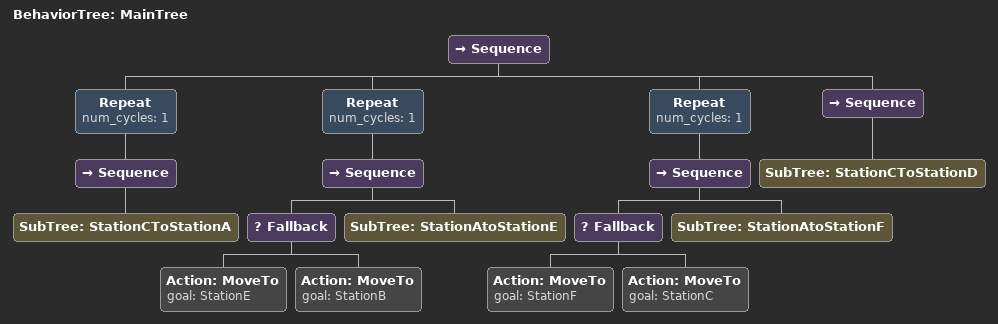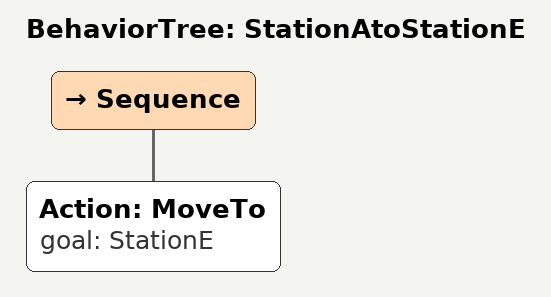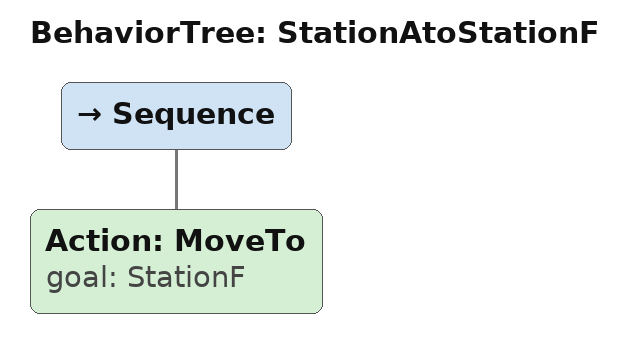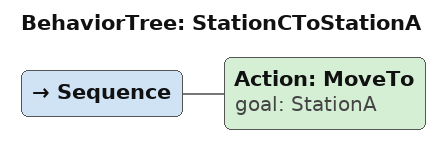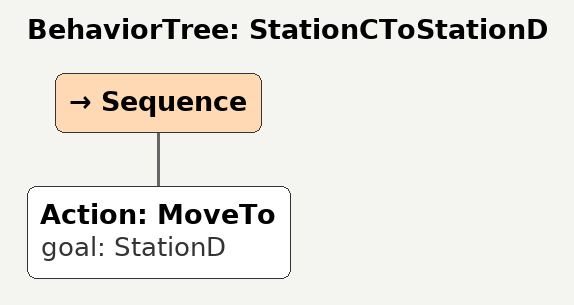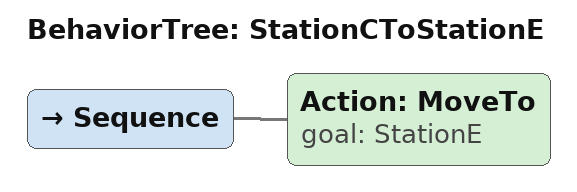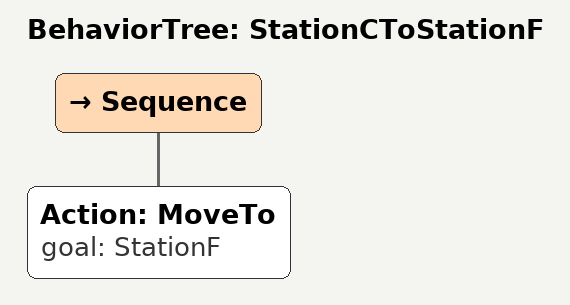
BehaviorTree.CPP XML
<root main_tree_to_execute="MainTree">
    <BehaviorTree ID="MainTree">
        <Sequence>
           ; Visit StationA
            <Repeat num_cycles="1">
                <Sequence>
                    <SubTree ID="StationCToStationA" />
                </Sequence>
            </Repeat>

            ; Visit StationE
            <Repeat num_cycles="1">
                <Sequence>
                    <Fallback>
                        <Action ID="MoveTo" goal="StationE" />
                        <Action ID="MoveTo" goal="StationB" />
                    </Fallback>
                    <SubTree ID="StationAtoStationE" />
                </Sequence>
            </Repeat>

            ; Visit StationF
            <Repeat num_cycles="1">
                <Sequence>
                    <Fallback>
                        <Action ID="MoveTo" goal="StationF" />
                        <Action ID="MoveTo" goal="StationC" />
                    </Fallback>
                    <SubTree ID="StationAtoStationF" />
                </Sequence>
            </Repeat>

            ; Visit StationD
            <Sequence>
                <SubTree ID="StationCToStationD" />
            </Sequence>
        </Sequence>
    </BehaviorTree>

    <BehaviorTree ID="StationAtoStationE">
        <Sequence>
            <Action ID="MoveTo" goal="StationE" />
        </Sequence>
    </BehaviorTree>

    <BehaviorTree ID="StationAtoStationF">
        <Sequence>
            <Action ID="MoveTo" goal="StationF" />
        </Sequence>
    </BehaviorTree>

    <BehaviorTree ID="StationCToStationA">
        <Sequence>
            <Action ID="MoveTo" goal="StationA" />
        </Sequence>
    </BehaviorTree>

    <BehaviorTree ID="StationCToStationD">
        <Sequence>
            <Action ID="MoveTo" goal="StationD" />
        </Sequence>
    </BehaviorTree>

    <BehaviorTree ID="StationCToStationE">
        <Sequence>
            <Action ID="MoveTo" goal="StationE" />
        </Sequence>
    </BehaviorTree>

    <BehaviorTree ID="StationCToStationF">
        <Sequence>
            <Action ID="MoveTo" goal="StationF" />
        </Sequence>
    </BehaviorTree>

</root>
